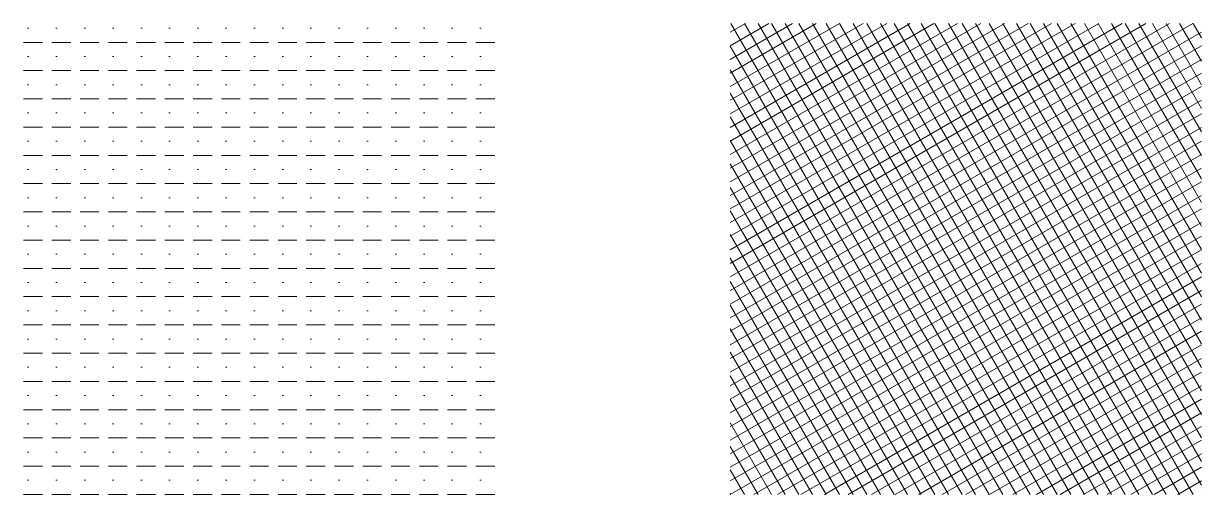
# Model space of a CAD drawing. Header units: metres. Extents: x 0 to 25, y 0 to 10.
import ezdxf

# ---------------------------------------------------------------- set-up
doc = ezdxf.new("R2010")
doc.units = ezdxf.units.M
doc.layers.add('Tarama', color=253, linetype='Continuous', lineweight=13, true_color=0x8c9aaa)

msp = doc.modelspace()

# ---------------------------------------------------------------- hatches: boundary and pattern name
at = {"layer": 'Tarama'}
h = msp.add_hatch(dxfattribs=at)
h.set_pattern_fill('KAROLAJ', color=256, style=0, pattern_type=2)
h.set_pattern_definition([(0, (0, 0), (0, 0.6), [0.4, -0.2]), (90, (0.1, 0), (-0.6, 0.3), [0, -0.3])])
h.paths.add_polyline_path([(0, 0), (10, 0), (10, 10), (0, 10)])
h = msp.add_hatch(dxfattribs=at)
h.set_pattern_fill('_USER', color=256, scale=0.25, angle=30, style=0, double=1, pattern_type=0)
h.set_pattern_definition([(30, (0, 0), (-0.125, 0.2165064), []), (120, (0, 0), (-0.2165064, -0.125), [])])
h.paths.add_polyline_path([(15, 0), (25, 0), (25, 10), (15, 10)])

doc.saveas('drawing.dxf')
